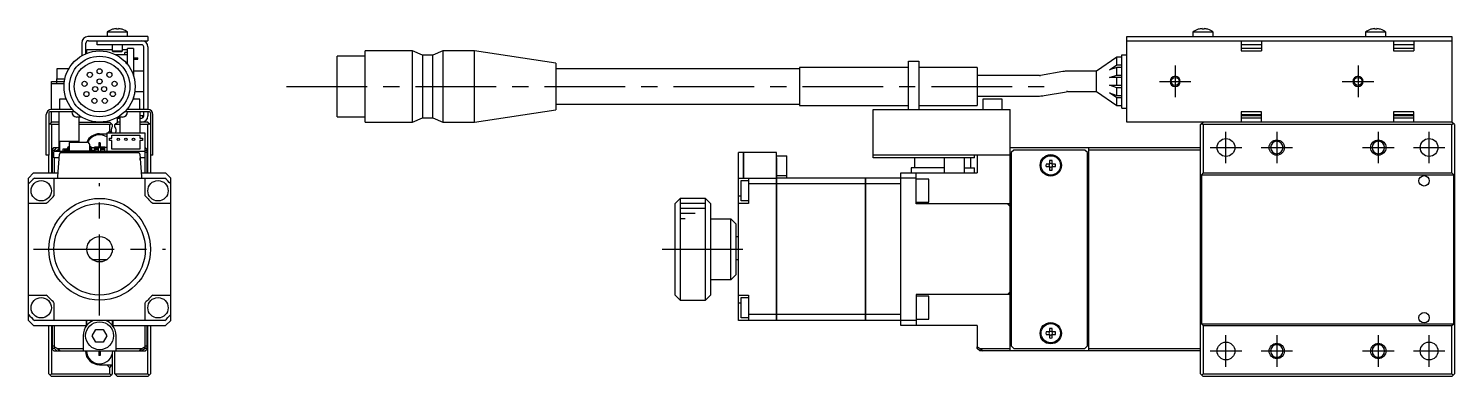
# Model space of a CAD drawing. Extents: x -1 to 589, y -8 to 215.
# Drawn here: x 308 to 588.8, y 73 to 141.4 of the extents above; entities that cross this region are included whole.
import ezdxf

# ---------------------------------------------------------------- set-up
doc = ezdxf.new("R2010")
doc.units = 0
doc.header["$LTSCALE"] = 0.5
doc.linetypes.add('CENTER', pattern=[50.8, 31.75, -6.35, 6.35, -6.35])
for name, color, linetype in [('MSM_CENTER', 1, 'CENTER'), ('MSM_CONTINUOUS', 7, 'CONTINUOUS'), ('MSM_NARROW', 5, 'CONTINUOUS')]:
    doc.layers.add(name, color=color, linetype=linetype)

msp = doc.modelspace()

# ---------------------------------------------------------------- linework, layer by layer
at = {"layer": 'MSM_CENTER'}
for p, q in [((533.81, 134.1), (533.81, 127.9)), ((569.81, 134.1), (569.81, 127.9)), ((358.81, 130), (508.81, 130)), ((530.71, 131), (536.91, 131)), ((566.71, 131), (572.91, 131)), ((543.81, 114.9), (543.81, 121.1)), ((553.81, 121.1), (553.81, 114.9)), ((573.81, 121.1), (573.81, 114.9)), ((583.81, 114.9), (583.81, 121.1)), ((540.71, 118), (546.91, 118)), ((550.71, 118), (556.91, 118)), ((570.71, 118), (576.91, 118)), ((580.71, 118), (586.91, 118)), ((322, 85), (322, 111)), ((309, 98), (335, 98)), ((432.81, 98), (450.81, 98)), ((543.81, 74.9), (543.81, 81.1)), ((553.81, 81.1), (553.81, 74.9)), ((573.81, 81.1), (573.81, 74.9)), ((583.81, 74.9), (583.81, 81.1)), ((540.71, 78), (546.91, 78)), ((550.71, 78), (556.91, 78)), ((570.71, 78), (576.91, 78)), ((580.71, 78), (586.91, 78))]:
    msp.add_line(p, q, dxfattribs=at)
at = {"layer": 'MSM_CONTINUOUS'}
for p, q in [((327.5, 140.7), (323.5, 140.7)), ((323.5, 140.7), (323.5, 139.8)), ((324.57, 141.26), (324.55, 141.26)), ((325.3, 141.26), (325.3, 141.39)), ((325.7, 141.26), (325.3, 141.26)), ((325.7, 141.39), (325.7, 141.26)), ((326.45, 141.26), (326.43, 141.26)), ((327.5, 139.8), (327.5, 140.7)), ((541.31, 140.7), (537.31, 140.7)), ((537.31, 140.7), (537.31, 139.8)), ((538.38, 141.26), (538.36, 141.26)), ((539.11, 141.26), (539.11, 141.39)), ((539.51, 141.26), (539.11, 141.26)), ((539.51, 141.39), (539.51, 141.26)), ((540.26, 141.26), (540.24, 141.26)), ((541.31, 139.8), (541.31, 140.7)), ((575.31, 140.7), (571.31, 140.7)), ((571.31, 140.7), (571.31, 139.8)), ((572.38, 141.26), (572.36, 141.26)), ((573.11, 141.26), (573.11, 141.39)), ((573.51, 141.26), (573.11, 141.26)), ((573.51, 141.39), (573.51, 141.26)), ((574.26, 141.26), (574.24, 141.26)), ((575.31, 139.8), (575.31, 140.7)), ((318.5, 138.6), (318.5, 136.06)), ((319.3, 136.46), (319.3, 138.5)), ((331.5, 139.8), (319.7, 139.8)), ((319.8, 139), (331.5, 139)), ((321.5, 138.2), (321.5, 139)), ((330.3, 138.2), (321.5, 138.2)), ((324.5, 138.2), (324.5, 137)), ((326.5, 137), (326.5, 138.2)), ((330.7, 125.5), (330.7, 137.8)), ((331.5, 139.8), (331.5, 139)), ((331.5, 137.8), (331.5, 125.5)), ((524.31, 139.8), (588.31, 139.8)), ((524.31, 123), (524.31, 139.8)), ((524.31, 139), (588.31, 139)), ((546.81, 139), (546.81, 137)), ((550.81, 138.2), (546.81, 138.2)), ((550.81, 139), (550.81, 137)), ((576.81, 139), (576.81, 137)), ((580.81, 138.2), (576.81, 138.2)), ((580.81, 139), (580.81, 137)), ((588.31, 139.8), (588.31, 123)), ((319.5, 137.25), (324.5, 137.25)), ((319.5, 136.54), (319.5, 137.25)), ((324.5, 137), (326.5, 137)), ((324.5, 137), (324.7, 136.8)), ((326.3, 136.8), (324.7, 136.8)), ((327.5, 136.25), (325.15, 136.25)), ((326.3, 136.8), (326.5, 137)), ((326.5, 137.25), (327.5, 137.25)), ((327.5, 136.7), (326.95, 136.7)), ((326.95, 136.25), (326.95, 136.7)), ((327.5, 134.33), (327.5, 137.5)), ((328.7, 137.5), (327.5, 137.5)), ((328.7, 137.5), (328.7, 132.03)), ((328.7, 135.62), (329.5, 135.62)), ((328.7, 135.38), (329.5, 135.38)), ((329.5, 135.38), (329.5, 135.62)), ((368.81, 124.05), (368.81, 135.95)), ((374.31, 135.95), (368.81, 135.95)), ((374.31, 123), (374.31, 137)), ((383.61, 137), (374.31, 137)), ((383.61, 123), (383.61, 137)), ((385.61, 136.15), (383.61, 137)), ((385.61, 136.15), (385.61, 123.85)), ((387.61, 136.15), (385.61, 136.15)), ((389.61, 137), (387.61, 136.15)), ((387.61, 123.85), (387.61, 136.15)), ((389.61, 137), (389.61, 123)), ((395.81, 137), (389.61, 137)), ((395.81, 123), (395.81, 137)), ((411.81, 134.57), (395.81, 137)), ((481.31, 125.5), (481.31, 135)), ((481.31, 135), (483.31, 135)), ((483.31, 135), (483.31, 125.5)), ((522.31, 135.75), (518.31, 133)), ((522.31, 134.25), (522.31, 135.75)), ((523.31, 135.75), (522.31, 135.75)), ((523.31, 136.25), (524.31, 136.25)), ((523.31, 125.75), (523.31, 136.25)), ((550.81, 137.5), (546.81, 137.5)), ((546.81, 137), (550.81, 137)), ((580.81, 137.5), (576.81, 137.5)), ((576.81, 137), (580.81, 137)), ((315.94, 133.5), (313.6, 133.5)), ((313.6, 133.5), (313.6, 131.5)), ((330.7, 133), (328.7, 133)), ((411.81, 134.57), (411.81, 125.43)), ((459.81, 133.5), (411.81, 133.5)), ((459.81, 133.75), (459.81, 126.25)), ((481.31, 133.75), (459.81, 133.75)), ((494.81, 133.75), (483.31, 133.75)), ((494.81, 133.75), (494.81, 126.25)), ((507.12, 132.13), (494.81, 132.13)), ((511.7, 132.92), (507.3, 132.15)), ((518.31, 133), (512.57, 133)), ((518.31, 129), (518.31, 133)), ((520.85, 133.25), (522.31, 134.25)), ((522.31, 133.75), (520.85, 133.25)), ((520.85, 131.75), (522.31, 132.25)), ((522.31, 134.25), (523.31, 134.25)), ((522.31, 132.25), (522.31, 133.75)), ((523.31, 133.75), (522.31, 133.75)), ((522.31, 132.25), (523.31, 132.25)), ((312.5, 125.5), (312.5, 131)), ((312.5, 131), (315.07, 131)), ((315.02, 130.5), (312.5, 130.5)), ((313.5, 131.5), (313.5, 130.5)), ((313.5, 131.5), (315.16, 131.5)), ((523.31, 131.75), (520.85, 131.75)), ((520.85, 130.25), (523.31, 130.25)), ((522.31, 129.75), (520.85, 130.25)), ((522.31, 130.25), (522.31, 131.75)), ((522.31, 128.25), (522.31, 129.75)), ((523.31, 129.75), (522.31, 129.75)), ((315.46, 127.5), (314.1, 127.5)), ((314.1, 127.5), (314.1, 125.5)), ((329.9, 127.5), (328.54, 127.5)), ((328.7, 127.97), (328.7, 127.5)), ((328.93, 129), (330.7, 129)), ((329.9, 125.5), (329.9, 127.5)), ((411.81, 126.5), (459.81, 126.5)), ((494.81, 128.13), (507.12, 128.13)), ((499.71, 127.5), (495.91, 127.5)), ((495.91, 127.5), (495.91, 125.5)), ((499.71, 125.5), (499.71, 127.5)), ((507.99, 128.21), (512.4, 128.98)), ((512.57, 129), (518.31, 129)), ((518.31, 129), (522.31, 126.25)), ((520.85, 128.75), (522.31, 128.25)), ((522.31, 127.75), (520.85, 128.75)), ((522.31, 128.25), (523.31, 128.25)), ((522.31, 126.25), (522.31, 127.75)), ((523.31, 127.75), (522.31, 127.75)), ((311.5, 116.5), (311.5, 124.5)), ((312, 124.8), (312, 116.5)), ((317.1, 125), (312.2, 125)), ((316.64, 125.5), (312.5, 125.5)), ((312.5, 123), (312.5, 125)), ((314, 125), (314, 118)), ((316.5, 125.67), (316.5, 125.5)), ((318.39, 124), (317.5, 124)), ((318, 119.08), (318, 124)), ((325.5, 123), (325.5, 123.8)), ((325.5, 123.8), (326, 123.8)), ((326.5, 124), (325.61, 124)), ((326, 124), (326, 120.9)), ((331.8, 125), (326.9, 125)), ((331.5, 125.5), (327.36, 125.5)), ((327.5, 125.5), (327.5, 125.67)), ((330, 120.9), (330, 125)), ((330, 124.3), (330.5, 124.3)), ((330, 123.8), (330.3, 123.8)), ((330.5, 123.85), (330.5, 124.3)), ((330.7, 124.2), (330.7, 125)), ((331.5, 125), (331.5, 124.2)), ((332, 124.8), (332, 116.5)), ((332.5, 116.5), (332.5, 124.5)), ((368.81, 124.05), (374.31, 124.05)), ((383.61, 123), (385.61, 123.85)), ((385.61, 123.85), (387.61, 123.85)), ((387.61, 123.85), (389.61, 123)), ((395.81, 123), (411.81, 125.43)), ((459.81, 126.25), (481.31, 126.25)), ((474.31, 125.5), (501.31, 125.5)), ((474.31, 116), (474.31, 125.5)), ((483.31, 126.25), (494.81, 126.25)), ((501.31, 78), (501.31, 125.5)), ((522.31, 126.25), (523.31, 126.25)), ((523.31, 125.75), (524.31, 125.75)), ((550.81, 125), (546.81, 125)), ((546.81, 125), (546.81, 123)), ((546.81, 124.5), (550.81, 124.5)), ((546.81, 124.3), (550.81, 124.3)), ((550.81, 123.8), (546.81, 123.8)), ((550.81, 123), (550.81, 125)), ((580.81, 125), (576.81, 125)), ((576.81, 125), (576.81, 123)), ((576.81, 124.5), (580.81, 124.5)), ((576.81, 124.3), (580.81, 124.3)), ((580.81, 123.8), (576.81, 123.8)), ((580.81, 123), (580.81, 125)), ((312, 122.5), (312.5, 123)), ((312.25, 122.75), (312.5, 122.5)), ((314, 123), (312.5, 123)), ((314, 122.5), (312.5, 122.5)), ((312.5, 122.5), (312.5, 113)), ((318, 123), (324, 123)), ((324, 122.5), (318, 122.5)), ((323.43, 120.9), (323.43, 117.2)), ((323.43, 120.9), (330.93, 120.9)), ((324, 121.3), (323.6, 120.9)), ((324.25, 122.75), (324, 123)), ((324, 122.5), (324.25, 122.75)), ((324, 121.3), (324, 122.5)), ((324.28, 120.9), (324, 121.3)), ((324.25, 122.75), (324.5, 122.5)), ((324.5, 122.5), (324.5, 122.06)), ((325, 122.5), (325.5, 123)), ((325, 122.06), (325, 122.5)), ((326, 122.5), (325, 122.5)), ((326, 123), (325.5, 123)), ((331.5, 123), (330, 123)), ((331.5, 122.5), (330, 122.5)), ((330.93, 120.9), (330.93, 117.2)), ((331.5, 123), (332, 122.5)), ((331.5, 122.5), (331.75, 122.75)), ((331.5, 113), (331.5, 122.5)), ((374.31, 123), (383.61, 123)), ((389.61, 123), (395.81, 123)), ((588.31, 123), (524.31, 123)), ((538.81, 122.5), (539.31, 123)), ((538.81, 73.5), (538.81, 122.5)), ((539.06, 122.75), (539.31, 122.5)), ((539.31, 122.5), (539.31, 113)), ((588.31, 122.5), (539.31, 122.5)), ((588.81, 122.5), (588.31, 123)), ((588.31, 122.5), (588.56, 122.75)), ((588.31, 113), (588.31, 122.5)), ((588.81, 122.5), (588.81, 73.5)), ((313, 118), (312.5, 117.5)), ((313, 118), (314.1, 118)), ((313.1, 117.5), (313.6, 118)), ((313.5, 117.9), (313.5, 118)), ((317.9, 119.2), (314.1, 119.2)), ((314.1, 119.2), (314.1, 117.2)), ((316.1, 118.19), (315.99, 118.19)), ((316.1, 117.96), (315.99, 117.96)), ((316.1, 117.4), (316.1, 118.98)), ((316.2, 119.08), (319.58, 119.08)), ((317.9, 119.08), (317.9, 119.2)), ((319.65, 119.05), (319.97, 118.73)), ((320, 118.66), (320, 117.4)), ((320.11, 118.19), (320, 118.19)), ((320.11, 117.96), (320, 117.96)), ((320.41, 118), (323, 118)), ((320.5, 117.44), (320.5, 118)), ((321.8, 118.05), (321, 118.05)), ((321, 118), (321, 118.05)), ((321, 117.43), (321, 118)), ((321.53, 118.05), (321.54, 118)), ((321.75, 117.2), (321.75, 118)), ((322.14, 118.9), (321.86, 118.9)), ((321.86, 118.9), (321.86, 118.11)), ((322.14, 118.37), (321.86, 118.37)), ((322, 120.7), (323.43, 120.7)), ((322.14, 118.9), (322.14, 118.11)), ((323, 118.05), (322.2, 118.05)), ((322.25, 117.2), (322.25, 118)), ((322.47, 118.05), (322.46, 118)), ((323, 118), (323, 118.05)), ((323.43, 118), (323, 118)), ((323, 117.2), (323, 118)), ((323.43, 120.73), (323.4, 120.7)), ((323.93, 119.85), (324.43, 119.85)), ((323.93, 119.35), (323.93, 119.85)), ((324.43, 119.35), (323.93, 119.35)), ((324.43, 120.4), (329.93, 120.4)), ((324.43, 119.85), (324.43, 120.4)), ((324.43, 117.7), (324.43, 119.35)), ((329.93, 120.4), (329.93, 119.85)), ((329.93, 119.85), (330.43, 119.85)), ((329.93, 119.35), (329.93, 117.7)), ((330.43, 119.35), (329.93, 119.35)), ((330.43, 119.85), (330.43, 119.35)), ((331, 118), (330.93, 118)), ((331.5, 117.5), (331, 118)), ((501.31, 118), (538.81, 118)), ((516.81, 78), (516.81, 118)), ((312, 116.5), (311.5, 116.5)), ((312, 113), (312, 116.5)), ((312.7, 113), (312.7, 117.5)), ((312.7, 117.5), (313.1, 117.5)), ((313, 117), (312.7, 117)), ((313, 116), (313, 117.2)), ((331, 117.2), (313, 117.2)), ((314.03, 116), (313, 116)), ((313.1, 117.2), (313.1, 117.5)), ((313.1, 113), (313.1, 116)), ((313.71, 117.5), (313.11, 117.2)), ((314.1, 117.89), (313.71, 117.5)), ((314.1, 117.5), (313.71, 117.5)), ((313.77, 112.3), (314.08, 116.72)), ((314, 116), (314, 115.58)), ((314.38, 117), (329.62, 117)), ((314.83, 117.2), (314.83, 117.75)), ((314.83, 117.75), (315.66, 117.75)), ((315.05, 117.2), (315.05, 117.43)), ((315.56, 117.43), (315.05, 117.43)), ((315.3, 117.2), (315.3, 117.43)), ((315.36, 117.2), (315.36, 117.43)), ((315.66, 117.53), (315.66, 117.86)), ((315.78, 117.2), (315.78, 117.28)), ((315.89, 117.86), (315.89, 117.53)), ((315.89, 117.75), (316.1, 117.75)), ((319.9, 117.3), (316.2, 117.3)), ((317.78, 117.2), (317.78, 117.3)), ((317.9, 117.2), (317.9, 117.3)), ((318.75, 117.2), (318.75, 117.3)), ((319.31, 117.2), (319.31, 117.3)), ((320, 117.75), (320.21, 117.75)), ((320, 117.62), (320.21, 117.62)), ((320.21, 117.86), (320.21, 117.53)), ((320.44, 117.53), (320.44, 117.86)), ((320.44, 117.75), (320.5, 117.75)), ((320.44, 117.62), (320.5, 117.62)), ((320.5, 117.2), (320.5, 117.2)), ((320.54, 117.43), (321.05, 117.43)), ((320.73, 117.43), (320.73, 117.2)), ((320.8, 117.43), (320.8, 117.2)), ((321, 117.75), (321.75, 117.75)), ((321, 117.62), (321.75, 117.62)), ((321.05, 117.43), (321.05, 117.2)), ((322.25, 117.75), (323, 117.75)), ((322.25, 117.62), (323, 117.62)), ((329.93, 117.7), (324.43, 117.7)), ((329.92, 116.72), (330.23, 112.3)), ((331, 116), (329.97, 116)), ((330, 115.58), (330, 116)), ((330.9, 116), (330.9, 113)), ((330.93, 117.5), (331.3, 117.5)), ((331, 116), (331, 117.2)), ((331.3, 117), (331, 117)), ((331.3, 117.5), (331.3, 113)), ((332.5, 116.5), (332, 116.5)), ((332, 116.5), (332, 113)), ((447.81, 84), (447.81, 117)), ((448.81, 117), (447.81, 117)), ((448.81, 112), (448.81, 117)), ((448.81, 116.99), (448.82, 116.99)), ((448.82, 117), (448.82, 112)), ((455.31, 117), (448.82, 117)), ((455.31, 84), (455.31, 117)), ((455.31, 116.4), (457.31, 116.4)), ((455.31, 116), (455.32, 116)), ((455.32, 116), (455.32, 84)), ((457.31, 112), (457.31, 116.4)), ((501.31, 116.5), (474.31, 116.5)), ((494.31, 116), (474.31, 116)), ((482.56, 114), (482.56, 116)), ((488.31, 116), (488.31, 113)), ((492.31, 113), (492.31, 116)), ((493.56, 114), (493.56, 116)), ((494.31, 116), (494.31, 116.5)), ((494.81, 116.5), (494.81, 113)), ((502.01, 117.5), (501.51, 117)), ((501.51, 117), (501.51, 79)), ((516.01, 117.5), (502.01, 117.5)), ((509.07, 115.42), (509.07, 114.74)), ((509.55, 114.74), (509.55, 115.42)), ((516.51, 117), (516.01, 117.5)), ((516.51, 79), (516.51, 117)), ((538.81, 117.5), (516.81, 117.5)), ((309, 113), (308, 112)), ((309, 113), (313.82, 113)), ((330.18, 113), (335, 113)), ((336, 112), (335, 113)), ((455.32, 112.5), (457.31, 112.5)), ((479.81, 113), (494.81, 113)), ((479.81, 83), (479.81, 113)), ((481.81, 114), (481.81, 113)), ((488.31, 114), (481.81, 114)), ((482.81, 106.9), (482.81, 113)), ((492.31, 114), (494.31, 114)), ((494.31, 113), (494.31, 114)), ((509.07, 114.74), (508.39, 114.74)), ((508.39, 114.26), (509.07, 114.26)), ((509.07, 114.26), (509.07, 113.58)), ((510.23, 114.74), (509.55, 114.74)), ((509.55, 113.58), (509.55, 114.26)), ((509.55, 114.26), (510.23, 114.26)), ((539.31, 113), (538.96, 112.65)), ((538.96, 112.65), (538.96, 83.35)), ((538.96, 112.65), (588.66, 112.65)), ((539.31, 113), (588.31, 113)), ((588.66, 112.65), (588.31, 113)), ((588.66, 83.35), (588.66, 112.65)), ((308, 84), (308, 112)), ((309.15, 112), (334.85, 112)), ((313, 112), (313, 108.5)), ((313.75, 112), (313.77, 112.3)), ((330.23, 112.3), (330.25, 112)), ((331, 108.5), (331, 112)), ((336, 84), (336, 112)), ((447.81, 112), (455.31, 112)), ((448.31, 111.5), (449.81, 111.5)), ((448.31, 107.5), (448.31, 111.5)), ((449.81, 112), (449.81, 107)), ((455.31, 110.85), (449.81, 110.85)), ((455.31, 111.99), (455.32, 111.99)), ((455.31, 110.84), (455.32, 110.84)), ((472.81, 112), (455.32, 112)), ((472.81, 110.85), (455.32, 110.85)), ((472.81, 84), (472.81, 112)), ((472.81, 111.99), (472.82, 111.99)), ((472.81, 110.84), (472.82, 110.84)), ((482.81, 112), (472.82, 112)), ((472.82, 112), (472.82, 84)), ((479.81, 110.85), (472.82, 110.85)), ((485.31, 111.75), (482.81, 111.75)), ((485.31, 107.25), (485.31, 111.75)), ((501.51, 112.25), (501.31, 112.25)), ((516.81, 112.25), (516.51, 112.25)), ((516.81, 111.75), (516.51, 111.75)), ((311.5, 107), (308, 107)), ((336, 107), (332.5, 107)), ((436.31, 108), (435.31, 107)), ((435.31, 89), (435.31, 107)), ((436.31, 108), (436.31, 88)), ((441.31, 108), (436.31, 108)), ((441.31, 88), (441.31, 108)), ((442.31, 107), (441.31, 108)), ((442.31, 107), (442.31, 89)), ((447.81, 108.5), (448.31, 108.5)), ((449.81, 107), (447.81, 107)), ((449.81, 107.5), (448.31, 107.5)), ((482.81, 107.25), (485.31, 107.25)), ((501.31, 106.9), (482.81, 106.9)), ((500.81, 106.9), (501.31, 106.4)), ((501.51, 108), (501.31, 108)), ((501.51, 107), (501.31, 107)), ((442.31, 104), (446.31, 104)), ((446.31, 92), (446.31, 104)), ((447.31, 103), (446.31, 104)), ((501.51, 105.5), (501.31, 105.5)), ((516.51, 106.25), (516.81, 106.25)), ((447.31, 103), (447.31, 93)), ((516.61, 103), (516.51, 103)), ((516.61, 93), (516.61, 103)), ((516.81, 102.8), (516.61, 103)), ((447.31, 100.5), (447.81, 100.5)), ((320.5, 96), (323.5, 96)), ((447.31, 96), (447.81, 96)), ((446.31, 92), (447.31, 93)), ((516.51, 93), (516.61, 93)), ((516.61, 93), (516.81, 93.2)), ((446.31, 92), (442.31, 92)), ((501.31, 90.5), (501.51, 90.5)), ((308, 89), (311.5, 89)), ((313, 87.5), (313, 84)), ((331, 84), (331, 87.5)), ((332.5, 89), (336, 89)), ((435.31, 89), (436.31, 88)), ((436.31, 88), (441.31, 88)), ((441.31, 88), (442.31, 89)), ((447.81, 89), (449.81, 89)), ((447.81, 87.5), (448.31, 87.5)), ((448.31, 84.5), (448.31, 88.5)), ((448.31, 88.5), (449.81, 88.5)), ((449.81, 89), (449.81, 84)), ((501.31, 89.1), (482.81, 89.1)), ((482.81, 89.1), (482.81, 83)), ((485.31, 88.75), (482.81, 88.75)), ((485.31, 84.25), (485.31, 88.75)), ((501.31, 89.6), (500.81, 89.1)), ((501.51, 89), (501.31, 89)), ((501.31, 88), (501.51, 88)), ((516.81, 89.75), (516.51, 89.75)), ((449.81, 84.5), (448.31, 84.5)), ((455.31, 85.15), (449.81, 85.15)), ((455.31, 85.16), (455.32, 85.16)), ((472.81, 85.15), (455.32, 85.15)), ((472.81, 85.16), (472.82, 85.16)), ((479.81, 85.15), (472.82, 85.15)), ((482.81, 84.25), (485.31, 84.25)), ((516.51, 84.25), (516.81, 84.25)), ((308, 84), (309, 83)), ((309, 83), (319.4, 83)), ((334.85, 84), (309.15, 84)), ((312, 73.5), (312, 83)), ((312.5, 83), (312.5, 73.5)), ((312.7, 78.5), (312.7, 83)), ((313.1, 78.5), (313.1, 83)), ((319.4, 83), (319.4, 84)), ((319.51, 83.09), (319.51, 84)), ((320.56, 81), (321.28, 82.25)), ((321.28, 82.25), (322.72, 82.25)), ((322.72, 82.25), (323.44, 81)), ((324.49, 84), (324.49, 83.09)), ((324.6, 84), (324.6, 83)), ((324.6, 83), (335, 83)), ((330.9, 83), (330.9, 78.5)), ((331.3, 83), (331.3, 78.5)), ((331.5, 73.5), (331.5, 83)), ((332, 83), (332, 73.5)), ((335, 83), (336, 84)), ((455.31, 84), (447.81, 84)), ((455.31, 84.01), (455.32, 84.01)), ((472.81, 84), (455.32, 84)), ((472.81, 84.01), (472.82, 84.01)), ((482.81, 84), (472.82, 84)), ((494.81, 83), (479.81, 83)), ((494.81, 83), (494.81, 78.81)), ((501.31, 83.75), (501.51, 83.75)), ((509.07, 81.74), (508.39, 81.74)), ((509.07, 82.42), (509.07, 81.74)), ((509.55, 81.74), (509.55, 82.42)), ((510.23, 81.74), (509.55, 81.74)), ((516.51, 83.75), (516.81, 83.75)), ((538.96, 83.35), (539.31, 83)), ((538.96, 83.35), (588.66, 83.35)), ((539.31, 83), (539.31, 73.5)), ((539.31, 83), (588.31, 83)), ((588.31, 83), (588.66, 83.35)), ((588.31, 73.5), (588.31, 83)), ((312.7, 79), (313.1, 79)), ((313.1, 78.81), (313.71, 78.5)), ((318.75, 81), (318.75, 78)), ((321.28, 79.75), (320.56, 81)), ((322.72, 79.75), (321.28, 79.75)), ((323.44, 81), (322.72, 79.75)), ((325.25, 78), (325.25, 81)), ((330.29, 78.5), (330.9, 78.81)), ((330.9, 79), (331.3, 79)), ((494.81, 78.81), (495.42, 78.5)), ((494.81, 78.5), (494.81, 78.81)), ((501.51, 79), (502.01, 78.5)), ((508.39, 81.26), (509.07, 81.26)), ((509.07, 81.26), (509.07, 80.58)), ((509.55, 80.58), (509.55, 81.26)), ((509.55, 81.26), (510.23, 81.26)), ((516.01, 78.5), (516.51, 79)), ((312.5, 78.5), (313, 78)), ((313.1, 78.5), (312.7, 78.5)), ((313, 78), (331, 78)), ((313.6, 78), (313.1, 78.5)), ((313.5, 78), (313.5, 78.1)), ((313.71, 78.5), (318.75, 78.5)), ((313.71, 78.5), (314.21, 78)), ((321, 77.95), (321, 78)), ((321.8, 77.95), (321, 77.95)), ((321.54, 78), (321.53, 77.95)), ((321.86, 77.89), (321.86, 77.1)), ((321.86, 77.63), (322.14, 77.63)), ((322.14, 77.1), (321.86, 77.1)), ((322.14, 77.89), (322.14, 77.1)), ((323, 77.95), (322.2, 77.95)), ((322.46, 78), (322.47, 77.95)), ((323, 77.95), (323, 78)), ((324.5, 77.39), (324.5, 73.5)), ((325, 73.5), (325, 78)), ((325.25, 78.5), (330.29, 78.5)), ((329.79, 78), (330.29, 78.5)), ((330.9, 78.5), (330.4, 78)), ((330.5, 78), (330.5, 78.1)), ((331.3, 78.5), (330.9, 78.5)), ((331, 78), (331.5, 78.5)), ((495.31, 78), (494.81, 78.5)), ((538.81, 78), (495.31, 78)), ((495.42, 78.5), (501.31, 78.5)), ((495.42, 78.5), (495.92, 78)), ((502.01, 78.5), (516.01, 78.5)), ((516.81, 78.5), (538.81, 78.5)), ((312.5, 73), (312, 73.5)), ((312.5, 73.5), (312.25, 73.25)), ((312.5, 73.5), (324, 73.5)), ((322, 75.3), (324.5, 75.3)), ((323.4, 75.3), (324, 74.7)), ((324, 74.7), (324.42, 75.3)), ((324, 73.5), (324, 74.7)), ((324.25, 73.25), (324, 73.5)), ((324, 73), (324.25, 73.25)), ((324.5, 73.5), (324.25, 73.25)), ((325, 73.5), (331.5, 73.5)), ((325.5, 73), (325, 73.5)), ((331.75, 73.25), (331.5, 73.5)), ((332, 73.5), (331.5, 73)), ((539.31, 73), (538.81, 73.5)), ((539.31, 73.5), (539.06, 73.25)), ((539.31, 73.5), (588.31, 73.5)), ((588.56, 73.25), (588.31, 73.5)), ((588.31, 73), (588.81, 73.5)), ((324, 73), (312.5, 73)), ((331.5, 73), (325.5, 73)), ((588.31, 73), (539.31, 73))]:
    msp.add_line(p, q, dxfattribs=at)
for centre, radius in [((322, 130), 7), ((322, 130), 5.95), ((322, 130), 5), ((320.07, 132.3), 0.5), ((322, 133), 0.5), ((323.93, 132.3), 0.5), ((319.05, 130.52), 0.5), ((321.13, 129.5), 0.5), ((322, 131), 0.5), ((322.87, 129.5), 0.5), ((324.95, 130.52), 0.5), ((533.81, 131), 0.783), ((569.81, 131), 0.783), ((319.4, 128.5), 0.5), ((320.97, 127.18), 0.5), ((323.03, 127.18), 0.5), ((324.6, 128.5), 0.5), ((325.68, 119.6), 0.25), ((327.18, 119.6), 0.25), ((328.68, 119.6), 0.25), ((543.81, 118), 1.75), ((583.81, 118), 1.75), ((509.31, 114.5), 2.1), ((509.31, 114.5), 1.9), ((582.81, 111.45), 1.02), ((310.5, 109.5), 2), ((333.5, 109.5), 2), ((322, 98), 10), ((322, 98), 9), ((322, 98), 2.5), ((310.5, 86.5), 2), ((333.5, 86.5), 2), ((582.81, 84.55), 1.02), ((322, 81), 2.75), ((509.31, 81.5), 2.1), ((509.31, 81.5), 1.9), ((543.81, 78), 1.75), ((583.81, 78), 1.75)]:
    msp.add_circle(centre, radius, dxfattribs=at)
at = {"layer": 'MSM_CONTINUOUS', "extrusion": (0, 0, -1)}
for centre in [(-553.81, 118), (-573.81, 118), (-553.81, 78), (-573.81, 78)]:
    msp.add_circle(centre, 1.23, dxfattribs=at)
at = {"layer": 'MSM_CONTINUOUS'}
for centre, radius, start, end in [((325.5, 138.2), 3.2, 107.27, 128.6822), ((325.5, 138.2), 3.19, 93.5904, 106.9053), ((325.5, 138.2), 3.19, 73.0947, 86.4097), ((325.5, 138.2), 3.2, 51.3178, 72.73), ((539.31, 138.2), 3.2, 107.27, 128.6822), ((539.31, 138.2), 3.19, 93.5903, 106.9053), ((539.31, 138.2), 3.19, 73.0947, 86.4097), ((539.31, 138.2), 3.2, 51.3178, 72.73), ((573.31, 138.2), 3.2, 107.27, 128.6822), ((573.31, 138.2), 3.19, 93.5903, 106.9053), ((573.31, 138.2), 3.19, 73.0947, 86.4097), ((573.31, 138.2), 3.2, 51.3178, 72.73), ((319.7, 138.6), 1.2, 90, 180), ((319.8, 138.5), 0.5, 90, 180), ((330.3, 137.8), 1.2, 0, 90), ((330.3, 137.8), 0.4, 0, 90), ((317.5, 134), 1, 125.7317, 151.0012), ((326.5, 134), 1, 28.9988, 54.2683), ((507.12, 133.13), 1, 270, 280), ((512.57, 128), 5, 90, 100), ((507.12, 133.13), 5, 270, 280), ((512.57, 128), 1, 90, 100), ((312.5, 124.5), 1, 90, 180), ((312.2, 124.8), 0.2, 90, 180), ((317.5, 125), 1, 180, 270), ((326.5, 125), 1, 270, 0), ((330.3, 124.2), 1.2, 270, 0), ((330.3, 124.2), 0.4, 270, 0), ((331.5, 124.5), 1, 0, 90), ((331.8, 124.8), 0.2, 0, 90), ((325.25, 121.4), 1, 138.5904, 210), ((324.25, 121.4), 1, 330, 41.4096), ((315.99, 117.86), 0.33, 90, 180), ((315.99, 117.86), 0.1, 90, 180), ((316.2, 118.98), 0.1, 90, 180), ((322, 117.9), 2.8, 90, 155.0752), ((319.58, 118.98), 0.1, 45, 90), ((322, 117.9), 2.6, 56.7647, 154.089), ((319.9, 118.66), 0.1, 0, 45), ((320.11, 117.86), 0.33, 0, 90), ((320.11, 117.86), 0.1, 0, 90), ((321.8, 118.11), 0.06, 270, 0), ((322.2, 118.11), 0.06, 180, 270), ((314.38, 116.7), 0.3, 90, 176), ((315.56, 117.53), 0.33, 270, 0), ((315.56, 117.53), 0.1, 270, 0), ((316.2, 117.4), 0.1, 180, 270), ((319.9, 117.4), 0.1, 270, 0), ((320.54, 117.53), 0.33, 180, 270), ((320.54, 117.53), 0.1, 180, 270), ((329.62, 116.7), 0.3, 4, 90), ((509.31, 114.5), 0.95, 75.3667, 104.6333), ((509.31, 114.5), 0.95, 165.3667, 194.6333), ((509.31, 114.5), 0.365, 138.8496, 221.1504), ((509.31, 114.5), 0.365, 48.8496, 131.1504), ((509.31, 114.5), 0.365, 228.8496, 311.1504), ((509.31, 114.5), 0.95, 255.3667, 284.6333), ((509.31, 114.5), 0.365, 318.8496, 41.1504), ((509.31, 114.5), 0.95, 345.3667, 14.6333), ((322, 98), 19, 132.5369, 137.4631), ((322, 98), 19, 42.5369, 47.4631), ((298.84, 121.16), 19, 311.7998, 318.2002), ((345.16, 121.16), 19, 221.7998, 228.2002), ((298.84, 74.84), 19, 41.7998, 48.2002), ((345.16, 74.84), 19, 131.7998, 138.2002), ((322, 98), 19, 222.5369, 227.4631), ((322, 98), 19, 312.5369, 317.4631), ((322, 81), 3.25, 139.9955, 180), ((322, 81), 3.25, 112.6057, 139.9942), ((322, 81), 3.25, 40.0056, 67.3864), ((322, 81), 3.25, 0, 40.0046), ((509.31, 81.5), 0.95, 165.3667, 194.6333), ((509.31, 81.5), 0.365, 138.8496, 221.1504), ((509.31, 81.5), 0.95, 75.3667, 104.6333), ((509.31, 81.5), 0.365, 48.8496, 131.1504), ((509.31, 81.5), 0.365, 318.8496, 41.1504), ((509.31, 81.5), 0.95, 345.3667, 14.6333), ((509.31, 81.5), 0.365, 228.8496, 311.1504), ((509.31, 81.5), 0.95, 255.3667, 284.6333), ((322, 78.1), 2.8, 182.0467, 270), ((322, 78.1), 2.6, 182.2042, 357.7958), ((321.8, 77.89), 0.06, 0, 90), ((322.2, 77.89), 0.06, 90, 180)]:
    msp.add_arc(centre, radius, start, end, dxfattribs=at)
at = {"layer": 'MSM_NARROW'}
for p, q in [((441.31, 107), (436.31, 107)), ((441.31, 106), (436.31, 106)), ((439.31, 105), (436.31, 105)), ((437.31, 104), (436.31, 104))]:
    msp.add_line(p, q, dxfattribs=at)
at = {"layer": 'MSM_NARROW', "extrusion": (0, 0, -1)}
for centre in [(-533.81, 131), (-569.81, 131)]:
    msp.add_circle(centre, 1, dxfattribs=at)
at = {"layer": 'MSM_NARROW'}
for centre in [(553.81, 118), (573.81, 118), (553.81, 78), (573.81, 78)]:
    msp.add_circle(centre, 1.5, dxfattribs=at)

doc.saveas('drawing.dxf')
